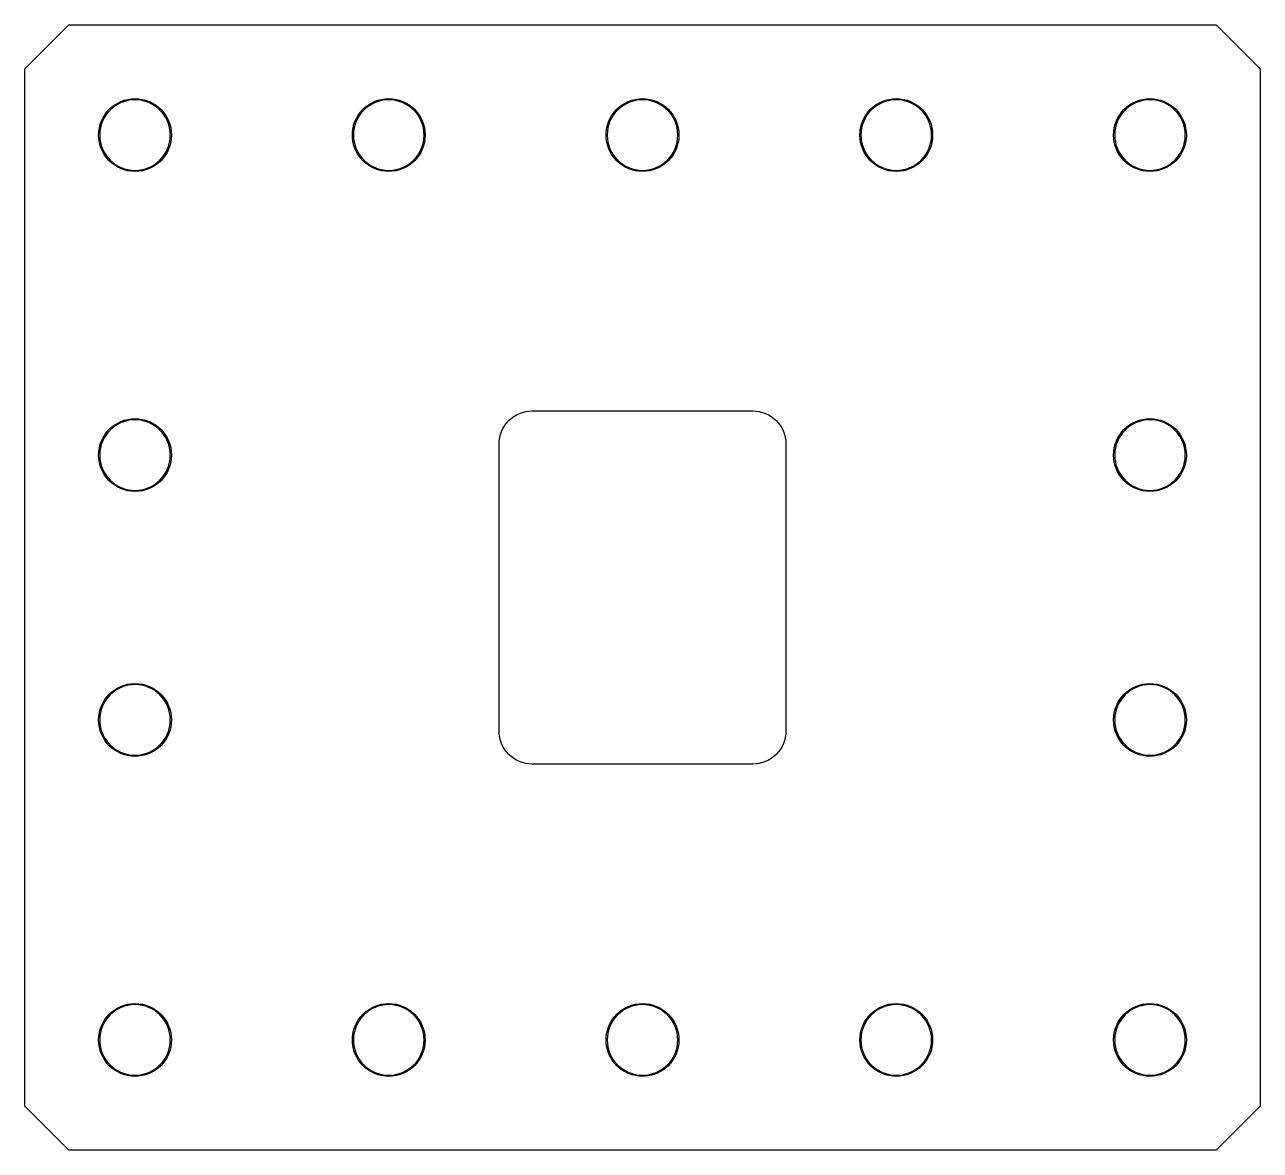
# Model space of a CAD drawing. Extents: x 0 to 560, y 0 to 510.
import ezdxf

# ---------------------------------------------------------------- set-up
doc = ezdxf.new("R2010")
doc.units = 0
doc.layers.get('0').update_dxf_attribs({"color": 2, "linetype": 'CONTINUOUS'})
doc.layers.add('30', color=7, linetype='CONTINUOUS')

msp = doc.modelspace()

# ---------------------------------------------------------------- linework, layer by layer
at = {"color": 2, "linetype": 'CONTINUOUS'}
msp.add_lwpolyline([(0, 20), (0, 490), (20, 510), (540, 510), (560, 490), (560, 20), (540, 0), (20, 0)], close=True, dxfattribs=at)
for points in [[(33.5, 460, -1), (66.5, 460, -1)], [(148.5, 460, -1), (181.5, 460, -1)], [(263.5, 460, -1), (296.5, 460, -1)], [(378.5, 460, -1), (411.5, 460, -1)], [(493.5, 460, -1), (526.5, 460, -1)], [(33.5, 315, -1), (66.5, 315, -1)], [(215, 190), (215, 320, -0.414214), (230, 335), (330, 335, -0.414214), (345, 320), (345, 190, -0.414214), (330, 175), (230, 175, -0.414214)], [(493.5, 315, -1), (526.5, 315, -1)], [(33.5, 195, -1), (66.5, 195, -1)], [(493.5, 195, -1), (526.5, 195, -1)], [(33.5, 50, -1), (66.5, 50, -1)], [(148.5, 50, -1), (181.5, 50, -1)], [(263.5, 50, -1), (296.5, 50, -1)], [(378.5, 50, -1), (411.5, 50, -1)], [(493.5, 50, -1), (526.5, 50, -1)]]:
    msp.add_lwpolyline(points, format="xyb", close=True, dxfattribs=at)
at = {"layer": '30', "color": 7, "linetype": 'CONTINUOUS'}
for points in [[(50, 476, 1), (50, 444, 1)], [(165, 476, 1), (165, 444, 1)], [(280, 476, 1), (280, 444, 1)], [(395, 476, 1), (395, 444, 1)], [(510, 476, 1), (510, 444, 1)], [(50, 331, 1), (50, 299, 1)], [(510, 331, 1), (510, 299, 1)], [(50, 211, 1), (50, 179, 1)], [(510, 211, 1), (510, 179, 1)], [(50, 66, 1), (50, 34, 1)], [(165, 66, 1), (165, 34, 1)], [(280, 66, 1), (280, 34, 1)], [(395, 66, 1), (395, 34, 1)], [(510, 66, 1), (510, 34, 1)]]:
    msp.add_lwpolyline(points, format="xyb", close=True, dxfattribs=at)

doc.saveas('drawing.dxf')
